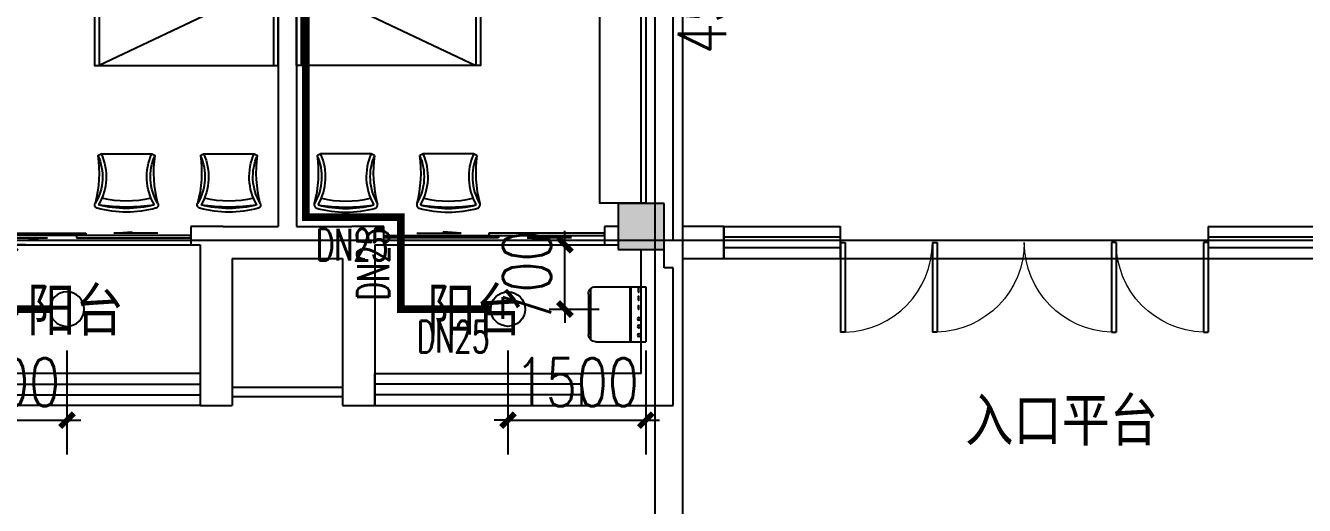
# Model space of a CAD drawing. Extents: x 0 to 2838408, y -923048 to 203859.
# Drawn here: x 2722413 to 2736331, y -549743 to -544525 of the extents above; entities that cross this region are included whole.
import ezdxf

# ---------------------------------------------------------------- set-up
doc = ezdxf.new("R2010")
doc.units = 0
doc.header["$LTSCALE"] = 1000
for name, color, linetype in [('A-Fixt', 81, 'Continuous'), ('COLUMN', 9, 'Continuous'), ('DIM_喷淋', 3, 'Continuous'), ('DOTE', 8, 'Continuous'), ('E2-栏杆', 92, 'Continuous'), ('EQUIP_喷头', 7, 'Continuous'), ('PIPE-喷淋', 6, 'Continuous'), ('PUB_HATCH', 8, 'Continuous'), ('PUB_TEXT', 7, 'Continuous'), ('TEXT_喷淋', 7, 'Continuous'), ('TWT_DIM', 3, 'Continuous'), ('WALL', 9, 'Continuous'), ('WINDOW', 4, 'Continuous'), ('XREF', 8, 'Continuous'), ('配景', 3, 'Continuous')]:
    doc.layers.add(name, color=color, linetype=linetype)
doc.styles.add('_TCH_DIM_T3', font='SIMPLEX', dxfattribs={"width": 0.75, "bigfont": 'HZTXT'})
doc.styles.add('_TWT_PIPEDN', font='SIMPLEX', dxfattribs={"width": 0.8, "height": 2.3, "bigfont": 'HZTXT'})
doc.styles.get("Standard").update_dxf_attribs({"font": 'geniso.shx', "bigfont": 'hztxt.shx'})
doc.dimstyles.new('_TWT_ARCH&&150', dxfattribs={"dimtxt": 525, "dimasz": 150, "dimexe": 375, "dimexo": 450, "dimgap": 150, "dimtad": 1, "dimdec": 0, "dimzin": 0, "dimdsep": 46, "dimtxsty": '_TCH_DIM_T3', "dimblk": 'ARCHTICK', "dimcen": 0.09, "dimclrt": 7, "dimazin": 2, "dimtfac": 1, "dimtdec": 0, "dimtix": 1, "dimtmove": 2, "dimatfit": 3, "dimfxl": 1, "dimtolj": 1, "dimtzin": 0, "dimarcsym": 0})

# ---------------------------------------------------------------- blocks, each defined once
blk = doc.blocks.new('单人床')
at = {"layer": 'A-Fixt'}
for p, q in [((47774, 13973), (48674, 13973)), ((47774, 12073), (48674, 13973)), ((47774, 12073), (48674, 12073))]:
    blk.add_line(p, q, dxfattribs=at)
blk.add_lwpolyline([(47774, 14023), (48674, 14023), (48674, 12023), (47774, 12023), (47774, 14023)], dxfattribs=at)
blk = doc.blocks.new('CH_AP01')
for p, q in [((-311, 17), (-275, 0)), ((-275, 0), (275, 0)), ((275, 0), (311, 17))]:
    blk.add_line(p, q)
for centre, radius, start, end in [((-307, 555), 37.8, 100.1859, 202.8359), ((0, -579), 1213, 74.7104, 105.2896), ((0, -579), 1173, 75.0287, 104.9713), ((0, -1278), 1857, 80.611, 99.389), ((307, 555), 37.8, 337.1641, 79.8141), ((-1658, 202), 1360, 352.1659, 14.4283), ((-824, 250), 563, 335.5038, 31.0903), ((-824, 250), 603, 335.5038, 30.2691), ((0, -579), 1093, 75.8767, 104.1233), ((824, 250), 603, 149.7309, 204.4962), ((824, 250), 563, 148.9097, 204.4962), ((1658, 202), 1360, 165.5717, 187.8341)]:
    blk.add_arc(centre, radius, start, end)
blk = doc.blocks.new('A$C61295E98')
at = {"color": 3}
for p, q in [((544, 598), (0, 598)), ((0, 598), (0, 0)), ((161, 598), (161, 0)), ((170, 0), (170, 598)), ((603, 572), (603, 26)), ((624, 518), (624, 80)), ((544, 0), (0, 0))]:
    blk.add_line(p, q, dxfattribs=at)
for points in [[(82, 540), (75, 540), (75, 577), (82, 577)], [(82, 453), (75, 453), (75, 490), (82, 490)], [(82, 353), (75, 353), (75, 389), (82, 389)]]:
    blk.add_lwpolyline(points, close=True, dxfattribs=at)
for centre in [(74, 250), (74, 164), (74, 71)]:
    blk.add_circle(centre, 15.7, dxfattribs=at)
for centre, start, end in [((544, 518), 360, 90), ((544, 80), 270, 0)]:
    blk.add_arc(centre, 80, start, end, dxfattribs=at)
blk = doc.blocks.new('宿舍')
at = {"layer": 'A-Fixt'}
for p, q in [((47854, 13802), (48354, 15702)), ((48354, 13802), (47854, 15702)), ((47854, 13802), (48354, 13802))]:
    blk.add_line(p, q, dxfattribs=at)
for points in [[(47854, 8602), (48354, 8602), (48354, 15702), (47854, 15702)], [(47854, 10676), (47970, 10676), (47970, 11743), (47854, 11743)]]:
    blk.add_lwpolyline(points, close=True, dxfattribs=at)
at = {"xscale": -1, "rotation": 90}
for p in [(63677, 60475), (63677, 58775)]:
    blk.add_blockref('单人床', p, dxfattribs=at)
at = {"layer": 'A-Fixt', "xscale": -1, "rotation": 180}
for p in [(50002, 9140), (51117, 9140)]:
    blk.add_blockref('CH_AP01', p, dxfattribs=at)
at = {"layer": '配景', "color": 252}
blk.add_blockref('A$C61295E98', (47854, 7097), dxfattribs=at)
blk = doc.blocks.new('$WINLIB2D$00000001')
at = {"color": 0}
for points in [[(-0.5, 0.5), (-0.5, -0.5)], [(-0.5, 0.5), (0.5, 0.5)], [(0.5, -0.5), (0.5, 0.5)], [(0.5, 0.1667), (-0.5, 0.1667)], [(0.5, -0.1667), (-0.5, -0.1667)], [(-0.5, -0.5), (0.5, -0.5)]]:
    blk.add_lwpolyline(points, dxfattribs=at)
blk = doc.blocks.new('$DorLib2D$00000131')
at = {"color": 0, "linetype": 'Continuous'}
for p, q in [((0.15, 0.125), (0.2319, 0.1973)), ((0.2319, 0.1973), (0.2319, 0.125)), ((-0.5, 0.125), (-0.5, 0)), ((0.0192, 0.125), (-0.5, 0.125)), ((0.0192, 0), (0.0192, 0.125)), ((0.35, 0.125), (0.15, 0.125)), ((-0.5, 0), (0.0192, 0)), ((-0.024, 0), (0.5, 0)), ((-0.024, -0.125), (-0.024, 0)), ((0.5, 0), (0.5, -0.125)), ((-0.35, -0.125), (-0.15, -0.125)), ((-0.2319, -0.1973), (-0.2319, -0.125)), ((-0.15, -0.125), (-0.2319, -0.1973)), ((0.5, -0.125), (-0.024, -0.125))]:
    blk.add_line(p, q, dxfattribs=at)
blk = doc.blocks.new('$DorLib2D$00000001')
for p, q in [((0.45, 0.975), (0.5, 0.975)), ((0.45, 0), (0.45, 0.975)), ((0.5, 0), (0.5, 0.975)), ((0.5, 0), (0.45, 0))]:
    blk.add_line(p, q)
at = {"lineweight": 13}
blk.add_arc((0.475, 0), 0.975, 91.4693, 180, dxfattribs=at)
blk = doc.blocks.new('$DorLib2D$00000002')
for p, q in [((-0.5, 0), (-0.5, 0.4875)), ((-0.475, 0.4875), (-0.5, 0.4875)), ((-0.475, 0), (-0.475, 0.4875)), ((0.475, 0), (0.475, 0.4875)), ((0.475, 0.4875), (0.5, 0.4875)), ((0.5, 0), (0.5, 0.4875)), ((-0.5, 0), (-0.475, 0)), ((0.5, 0), (0.475, 0))]:
    blk.add_line(p, q)
at = {"lineweight": 13}
for centre, start, end in [((-0.4875, 0), 0, 88.53072), ((0.4875, 0), 91.46928, 180)]:
    blk.add_arc(centre, 0.4875, start, end, dxfattribs=at)
blk = doc.blocks.new('3F1')
at = {"layer": 'PUB_HATCH'}
blk.add_hatch(color=256, dxfattribs=at).paths.add_polyline_path([(2392816.7, -546958.3), (2393316.7, -546958.3), (2393316.7, -546458.3), (2392816.7, -546458.3)])
at = {"layer": 'COLUMN'}
for p, q in [((2393316.7, -546458.3), (2392816.7, -546458.3)), ((2392816.7, -546458.3), (2392816.7, -546958.3)), ((2393316.7, -546958.3), (2393316.7, -546458.3)), ((2392816.7, -546958.3), (2393316.7, -546958.3))]:
    blk.add_line(p, q, dxfattribs=at)
at = {"layer": 'DOTE'}
for p, q in [((2393216.7, -467258.3), (2393216.7, -550458.3)), ((2393516.7, -467258.3), (2393516.7, -550458.3)), ((2343216.7, -546858.3), (2453916.7, -546858.3)), ((2343216.7, -546858.3), (2453916.7, -546858.3))]:
    blk.add_line(p, q, dxfattribs=at)
at = {"layer": 'E2-栏杆'}
for points in [[(2388616.7, -548458.3), (2389816.7, -548458.3)], [(2388616.7, -548558.3), (2389816.7, -548558.3)]]:
    blk.add_lwpolyline(points, dxfattribs=at)
at = {"layer": 'WALL'}
for p, q in [((2389116.7, -541758.3), (2389116.7, -546708.3)), ((2389316.7, -541758.3), (2389316.7, -546708.3)), ((2393066.7, -546458.3), (2393066.7, -544358.3)), ((2393416.7, -546858.3), (2393416.7, -544358.3)), ((2388516.7, -546708.3), (2388166.7, -546708.3)), ((2388166.7, -546708.3), (2388166.7, -546908.3)), ((2388516.7, -546708.3), (2389116.7, -546708.3)), ((2389316.7, -546708.3), (2389916.7, -546708.3)), ((2390266.7, -546708.3), (2389916.7, -546708.3)), ((2390266.7, -546908.3), (2390266.7, -546708.3)), ((2392816.7, -546708.3), (2392666.7, -546708.3)), ((2392666.7, -546708.3), (2392666.7, -546908.3)), ((2393966.7, -546708.3), (2393516.7, -546708.3)), ((2393516.7, -546708.3), (2393516.7, -547058.3)), ((2393966.7, -547058.3), (2393966.7, -546708.3)), ((2393316.7, -546858.3), (2393416.7, -546858.3)), ((2388166.7, -546908.3), (2388266.7, -546908.3)), ((2388266.7, -546908.3), (2388266.7, -548308.3)), ((2390166.7, -546908.3), (2390266.7, -546908.3)), ((2390166.7, -546908.3), (2390166.7, -548308.3)), ((2392666.7, -546908.3), (2392816.7, -546908.3)), ((2393066.7, -547158.3), (2393066.7, -546958.3)), ((2393316.7, -547158.3), (2393316.7, -546958.3)), ((2388616.7, -547058.3), (2389216.7, -547058.3)), ((2388616.7, -547058.3), (2388616.7, -548658.3)), ((2389216.7, -547058.3), (2389816.7, -547058.3)), ((2389816.7, -547058.3), (2389816.7, -548658.3)), ((2393516.7, -547058.3), (2393966.7, -547058.3)), ((2393066.7, -548308.3), (2393066.7, -547158.3)), ((2393416.7, -547158.3), (2393316.7, -547158.3)), ((2393416.7, -548658.3), (2393416.7, -547158.3)), ((2388266.7, -548308.3), (2388266.7, -548658.3)), ((2390166.7, -548658.3), (2390166.7, -548308.3)), ((2393066.7, -548308.3), (2392416.7, -548308.3)), ((2392416.7, -548308.3), (2392416.7, -548658.3)), ((2388266.7, -548658.3), (2388616.7, -548658.3)), ((2389816.7, -548658.3), (2390166.7, -548658.3)), ((2392416.7, -548658.3), (2393416.7, -548658.3))]:
    blk.add_line(p, q, dxfattribs=at)
at = {"layer": 'WINDOW'}
for p, q in [((2385766.7, -546908.3), (2388166.7, -546908.3)), ((2390266.7, -546908.3), (2392666.7, -546908.3)), ((2395236.7, -547058.3), (2396236.7, -547058.3)), ((2396236.7, -547058.3), (2398236.7, -547058.3)), ((2398236.7, -547058.3), (2399236.7, -547058.3))]:
    blk.add_line(p, q, dxfattribs=at)
blk.add_blockref('宿舍', (2337462.9, -555059.9))
at = {"xscale": -1, "rotation": 359.9999999999999}
blk.add_blockref('宿舍', (2440970.6, -555059.9), dxfattribs=at)
at = {"layer": 'WINDOW'}
for name, p, xscale, yscale, zscale in [('$WINLIB2D$00000001', (2394601.7, -546883.3), 1270.000000000466, 350, 1270.000000000466), ('$WINLIB2D$00000001', (2400089.2, -546883.3), 1705.000000023516, 350, 1705.000000023516), ('$DorLib2D$00000131', (2386966.7, -546808.3), -2400, -200, -2400), ('$DorLib2D$00000131', (2391466.7, -546808.3), 2400, -200, 2400), ('$DorLib2D$00000001', (2395736.7, -546883.3), -1000, -1000, -1000), ('$DorLib2D$00000002', (2397236.7, -546883.3), 2000, -2000, 2000), ('$DorLib2D$00000001', (2398736.7, -546883.3), 1000, -1000, 1000), ('$WINLIB2D$00000001', (2387141.7, -548483.3), -2249.999999993481, 350, -2249.999999993481), ('$WINLIB2D$00000001', (2391291.7, -548483.3), 2249.999999993481, 350, 2249.999999993481)]:
    blk.add_blockref(name, p, dxfattribs=dict(at, xscale=xscale, yscale=yscale, zscale=zscale))
at = {"layer": 'PUB_TEXT'}
for s, p in [('阳台', (2386384.5, -547896.3)), ('阳台', (2390737.8, -547896.3)), ('入口平台', (2396593.5, -549092.5))]:
    blk.add_text(s, height=525, dxfattribs=at).set_placement(p)
blk = doc.blocks.new('_ArchTick')
at = {"color": 0, "linetype": 'ByBlock', "const_width": 0.4}
blk.add_lwpolyline([(-0.5, -0.5), (0.5, 0.5)], dxfattribs=at)
blk = doc.blocks.new('*D2160')
at = {"layer": 'Defpoints', "color": 0, "linetype": 'ByBlock', "transparency": 16777216}
for p in [(2721363, -547608), (2722863, -547608), (2722863, -548816)]:
    blk.add_point(p, dxfattribs=at)
at = {"layer": 'TWT_DIM', "color": 0, "linetype": 'ByBlock', "lineweight": -2, "transparency": 16777216}
for p, q in [((2721363, -548058), (2721363, -549191)), ((2722863, -548058), (2722863, -549191)), ((2721363, -548816), (2721213, -548816)), ((2721363, -548816), (2722863, -548816)), ((2722863, -548816), (2723013, -548816))]:
    blk.add_line(p, q, dxfattribs=at)
at = {"layer": 'TWT_DIM', "color": 0, "linetype": 'ByBlock', "lineweight": -2, "transparency": 16777216, "xscale": 150, "yscale": 150, "zscale": 150}
blk.add_blockref('_ArchTick', (2721363, -548816), dxfattribs=at)
at = {"layer": 'TWT_DIM', "color": 0, "linetype": 'ByBlock', "lineweight": -2, "transparency": 16777216, "xscale": 150, "yscale": 150, "zscale": 150, "rotation": 180}
blk.add_blockref('_ArchTick', (2722863, -548816), dxfattribs=at)
at = {"layer": 'TWT_DIM', "color": 7, "linetype": 'ByBlock', "transparency": 16777216, "insert": (2722113, -548403), "char_height": 525, "attachment_point": 5, "style": '_TCH_DIM_T3'}
blk.add_mtext('\\A1;1500', dxfattribs=at)
blk = doc.blocks.new('*D2161')
at = {"layer": 'Defpoints', "color": 0, "linetype": 'ByBlock', "transparency": 16777216}
for p in [(2722244, -546908), (2722863, -546908), (2722863, -547608)]:
    blk.add_point(p, dxfattribs=at)
at = {"layer": 'TWT_DIM', "color": 0, "linetype": 'ByBlock', "lineweight": -2, "transparency": 16777216}
for p, q in [((2722244, -546908), (2722244, -546758)), ((2722413, -546908), (2721869, -546908)), ((2722244, -547608), (2722244, -546908)), ((2722413, -547608), (2721869, -547608)), ((2722244, -547608), (2722244, -547758))]:
    blk.add_line(p, q, dxfattribs=at)
at = {"layer": 'TWT_DIM', "color": 0, "linetype": 'ByBlock', "lineweight": -2, "transparency": 16777216, "xscale": 150, "yscale": 150, "zscale": 150}
for p, rotation in [((2722244, -546908), 270), ((2722244, -547608), 90)]:
    blk.add_blockref('_ArchTick', p, dxfattribs=dict(at, rotation=rotation))
at = {"layer": 'TWT_DIM', "color": 7, "linetype": 'ByBlock', "transparency": 16777216, "insert": (2721831, -547258), "char_height": 525, "attachment_point": 5, "rotation": 90, "style": '_TCH_DIM_T3'}
blk.add_mtext('\\A1;700', dxfattribs=at)
blk = doc.blocks.new('*D2179')
at = {"layer": 'Defpoints', "color": 0, "linetype": 'ByBlock', "transparency": 16777216}
for p in [(2727663, -547608), (2729163, -547608), (2729163, -548816)]:
    blk.add_point(p, dxfattribs=at)
at = {"layer": 'TWT_DIM', "color": 0, "linetype": 'ByBlock', "lineweight": -2, "transparency": 16777216}
for p, q in [((2727663, -548058), (2727663, -549191)), ((2729163, -548058), (2729163, -549191)), ((2727663, -548816), (2727513, -548816)), ((2727663, -548816), (2729163, -548816)), ((2729163, -548816), (2729313, -548816))]:
    blk.add_line(p, q, dxfattribs=at)
at = {"layer": 'TWT_DIM', "color": 0, "linetype": 'ByBlock', "lineweight": -2, "transparency": 16777216, "xscale": 150, "yscale": 150, "zscale": 150}
blk.add_blockref('_ArchTick', (2727663, -548816), dxfattribs=at)
at = {"layer": 'TWT_DIM', "color": 0, "linetype": 'ByBlock', "lineweight": -2, "transparency": 16777216, "xscale": 150, "yscale": 150, "zscale": 150, "rotation": 180}
blk.add_blockref('_ArchTick', (2729163, -548816), dxfattribs=at)
at = {"layer": 'TWT_DIM', "color": 7, "linetype": 'ByBlock', "transparency": 16777216, "insert": (2728413, -548403), "char_height": 525, "attachment_point": 5, "style": '_TCH_DIM_T3'}
blk.add_mtext('\\A1;1500', dxfattribs=at)
blk = doc.blocks.new('*D2180')
at = {"layer": 'Defpoints', "color": 0, "linetype": 'ByBlock', "transparency": 16777216}
for p in [(2727663, -546908), (2728282, -546908), (2727663, -547608)]:
    blk.add_point(p, dxfattribs=at)
at = {"layer": 'TWT_DIM', "color": 0, "linetype": 'ByBlock', "lineweight": -2, "transparency": 16777216}
for p, q in [((2728282, -546908), (2728282, -546758)), ((2728113, -546908), (2728657, -546908)), ((2728282, -547608), (2728282, -546908)), ((2728113, -547608), (2728657, -547608)), ((2728282, -547608), (2728282, -547758))]:
    blk.add_line(p, q, dxfattribs=at)
at = {"layer": 'TWT_DIM', "color": 0, "linetype": 'ByBlock', "lineweight": -2, "transparency": 16777216, "xscale": 150, "yscale": 150, "zscale": 150}
for p, rotation in [((2728282, -546908), 270), ((2728282, -547608), 90)]:
    blk.add_blockref('_ArchTick', p, dxfattribs=dict(at, rotation=rotation))
at = {"layer": 'TWT_DIM', "color": 7, "linetype": 'ByBlock', "transparency": 16777216, "insert": (2727869, -547258), "char_height": 525, "attachment_point": 5, "rotation": 90, "style": '_TCH_DIM_T3'}
blk.add_mtext('\\A1;700', dxfattribs=at)
blk = doc.blocks.new('*D2450')
at = {"layer": 'Defpoints', "color": 0, "linetype": 'ByBlock', "transparency": 16777216}
for p in [(2730113, -543458), (2730663, -543458), (2730663, -543908)]:
    blk.add_point(p, dxfattribs=at)
at = {"layer": 'DIM_喷淋', "color": 0, "linetype": 'ByBlock', "lineweight": -2, "transparency": 16777216}
for p, q in [((2730213, -543458), (2729738, -543458)), ((2730113, -543908), (2730113, -543458)), ((2730213, -543908), (2729738, -543908))]:
    blk.add_line(p, q, dxfattribs=at)
at = {"layer": 'DIM_喷淋', "color": 0, "linetype": 'ByBlock', "lineweight": -2, "transparency": 16777216, "xscale": 150, "yscale": 150, "zscale": 150}
for p, rotation in [((2730113, -543458), 90), ((2730113, -543908), 270)]:
    blk.add_blockref('_ArchTick', p, dxfattribs=dict(at, rotation=rotation))
at = {"layer": 'DIM_喷淋', "color": 7, "linetype": 'ByBlock', "transparency": 16777216, "insert": (2729775, -544328), "char_height": 525, "attachment_point": 5, "rotation": 90, "style": '_TCH_DIM_T3'}
blk.add_mtext('\\A1;450', dxfattribs=at)
blk = doc.blocks.new('$TwtSys$00000125')
blk.add_circle((0, 0, 0), 1)

msp = doc.modelspace()

# ---------------------------------------------------------------- hatches: boundary and pattern name
at = {"layer": 'PIPE-喷淋', "linetype": 'ByBlock'}
for points in [[(2726495.8, -546608.3), (2726537, -546608.3), (2726537, -546567)], [(2726495.8, -546608.3), (2726495.8, -546567), (2726537, -546567)], [(2725462.5, -546608.3), (2725421.3, -546608.3), (2725421.3, -546649.5)], [(2725462.5, -546608.3), (2725462.5, -546649.5), (2725421.3, -546649.5)], [(2726495.8, -547608.3), (2726454.5, -547608.3), (2726454.5, -547649.5)], [(2726495.8, -547608.3), (2726495.8, -547649.5), (2726454.5, -547649.5)]]:
    msp.add_hatch(color=256, dxfattribs=at).paths.add_polyline_path(points)

# ---------------------------------------------------------------- linework, layer by layer
at = {"layer": 'PIPE-喷淋', "linetype": 'ByBlock', "ltscale": 1.5, "const_width": 82.5}
for points in [[(2725462.5, -541418.8), (2725462.5, -546608.3)], [(2725462.5, -546608.3), (2726495.8, -546608.3)], [(2726495.8, -546608.3), (2726495.8, -547608.3)], [(2719850, -547608.3), (2722675, -547608.3)], [(2726495.8, -547608.3), (2727475, -547608.3)]]:
    msp.add_lwpolyline(points, dxfattribs=at)

# ---------------------------------------------------------------- block references
at = {"layer": 'EQUIP_喷头', "linetype": 'ByBlock', "xscale": 187.5, "yscale": -187.5, "zscale": 187.5}
msp.add_blockref('$TwtSys$00000125', (2722862.5, -547608.3), dxfattribs=at)
at = {"layer": 'EQUIP_喷头', "linetype": 'ByBlock', "xscale": 187.5, "yscale": 187.5, "zscale": 187.5, "rotation": 180}
msp.add_blockref('$TwtSys$00000125', (2727662.5, -547608.3), dxfattribs=at)
at = {"layer": 'XREF'}
msp.add_blockref('3F1', (336045.8, 0), dxfattribs=at)

# ---------------------------------------------------------------- texts
at = {"layer": 'TEXT_喷淋', "color": 251, "linetype": 'ByBlock', "style": '_TWT_PIPEDN', "width": 0.64}
for p in [(2725574.4, -547080.8), (2726674.4, -548080.8)]:
    msp.add_text('DN25', height=345, dxfattribs=at).set_placement(p)
msp.add_text('DN25', height=345, rotation=90, dxfattribs=at).set_placement((2726368.3, -547513.1))

# ---------------------------------------------------------------- dimensions: what is measured, and where the dimension line sits
at = {"layer": 'DIM_喷淋', "linetype": 'ByBlock'}
dim = msp.add_linear_dim(base=(2730112.5, -543458.3), p1=(2730662.5, -543908.3), p2=(2730662.5, -543458.3), angle=90, dimstyle='_TWT_ARCH&&150', dxfattribs=at)
dim.commit()
dim.dimension.update_dxf_attribs({"geometry": '*D2450', "text_midpoint": (2729775, -544328.3), "dimtype": 129})
at = {"layer": 'TWT_DIM', "linetype": 'ByBlock'}
for p1, p2, distance, picture, middle in [((2722862.5, -547608.3), (2722862.5, -546908.3), 619, '*D2161', (2721831, -547258.3)), ((2727662.5, -547608.3), (2727662.5, -546908.3), -619, '*D2180', (2727869, -547258.3)), ((2721362.5, -547608.3), (2722862.5, -547608.3), -1207.4, '*D2160', (2722112.5, -548403.2)), ((2727662.5, -547608.3), (2729162.5, -547608.3), -1207.4, '*D2179', (2728412.5, -548403.2))]:
    dim = msp.add_aligned_dim(p1=p1, p2=p2, distance=distance, dimstyle='_TWT_ARCH&&150', dxfattribs=at)
    dim.commit()
    dim.dimension.update_dxf_attribs({"geometry": picture, "text_midpoint": middle})

doc.saveas('drawing.dxf')
